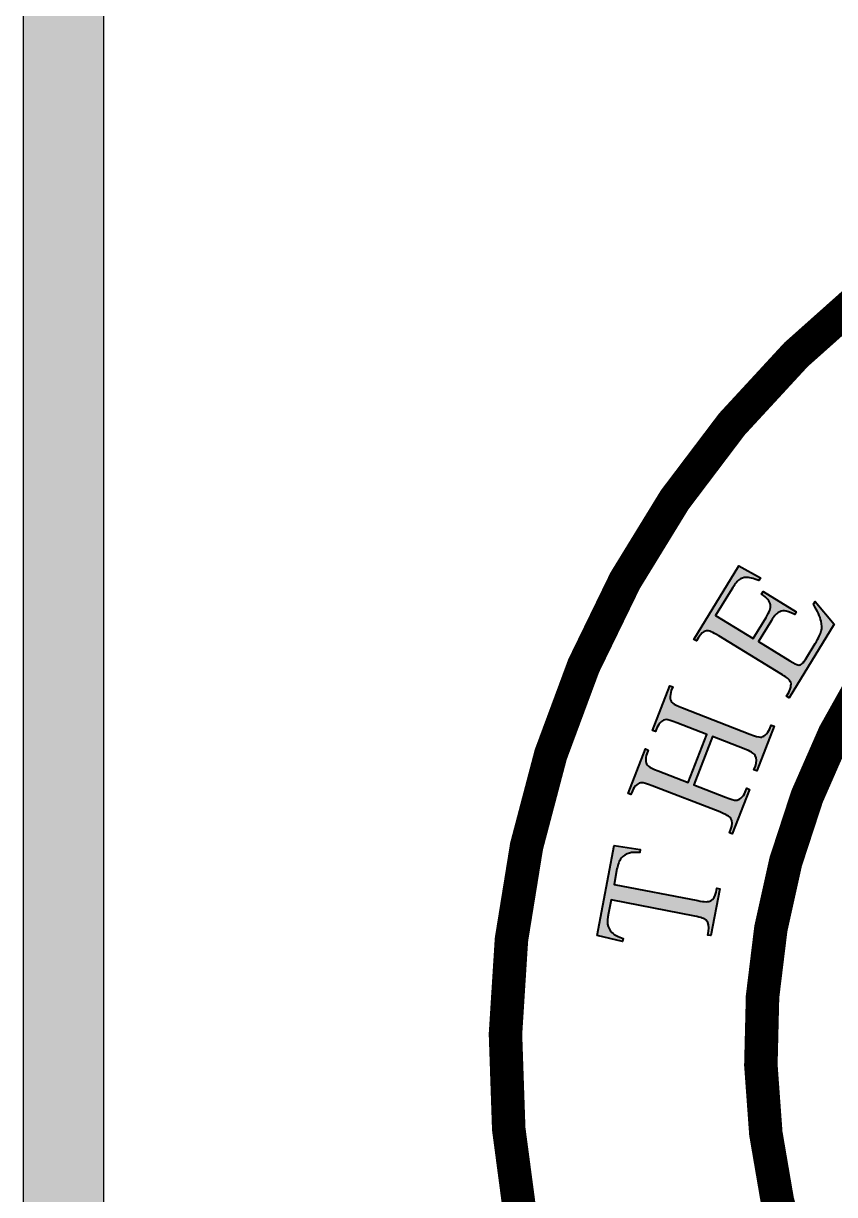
# Model space of a CAD drawing. Extents: x 171 to 1038, y -1303 to 275.
# Drawn here: x 193.08 to 203.18, y 154.64 to 169.21 of the extents above; entities that cross this region are included whole.
import ezdxf

# ---------------------------------------------------------------- set-up
doc = ezdxf.new("R2010")
doc.units = 0
doc.header["$LTSCALE"] = 12
doc.header["$MEASUREMENT"] = 0
for name, color, linetype in [('L18', 4, 'CONTINUOUS'), ('L25', 1, 'CONTINUOUS'), ('L35', 3, 'CONTINUOUS'), ('T35', 3, 'CONTINUOUS')]:
    doc.layers.add(name, color=color, linetype=linetype)

# ---------------------------------------------------------------- blocks, each defined once
blk = doc.blocks.new('Statelogo_bw')
at = {"layer": 'L18'}
h = blk.add_hatch(color=256, dxfattribs=at)
edge = h.paths.add_edge_path()
edge.add_spline(control_points=[(-531.0365975296595, -47.02191857991023), (-531.0365975296595, -47.02191857991023), (-530.8076967921979, -47.07696112901048), (-530.8076967921979, -47.07696112901048), (-530.8076967921979, -47.07696112901048), (-530.8076967921979, -47.07696112901048), (-530.8022778356776, -47.04886283594198), (-530.8022778356776, -47.04886283594198), (-530.8022778356776, -47.04886283594198), (-530.8461312430736, -47.03732246557454), (-530.8796484926625, -47.02006208554676), (-530.9028295844441, -46.99713187138193), (-530.9028295844441, -46.99713187138193), (-530.9246057615719, -46.97450271035715), (-530.9380528018264, -46.94886301793213), (-530.9421170192168, -46.92196893742375), (-530.9421170192168, -46.92196893742375), (-530.9458300079436, -46.90129662180906), (-530.9428194765433, -46.86963586658369), (-530.9339384089126, -46.82377543825402), (-530.9339384089126, -46.82377543825402), (-530.9339384089126, -46.82377543825402), (-530.9111587213179, -46.70531102765631), (-530.9111587213179, -46.70531102765631), (-530.9111587213179, -46.70531102765631), (-530.9111587213179, -46.70531102765631), (-530.1622890355193, -46.85026811457573), (-530.1622890355193, -46.85026811457573), (-530.1622890355193, -46.85026811457573), (-530.1074973640357, -46.86090532552306), (-530.0731271305499, -46.87370008397389), (-530.0588271063993, -46.88719729975143), (-530.0588271063993, -46.88719729975143), (-530.0371011047941, -46.90982646077629), (-530.0309295154238, -46.94173809361838), (-530.038957599158, -46.98318307589435), (-530.038957599158, -46.98318307589435), (-530.038957599158, -46.98318307589435), (-530.0457312948083, -47.01870734641668), (-530.0457312948083, -47.01870734641668), (-530.0457312948083, -47.01870734641668), (-530.0457312948083, -47.01870734641668), (-530.0191382674398, -47.02387542532035), (-530.0191382674398, -47.02387542532035), (-530.0191382674398, -47.02387542532035), (-530.0191382674398, -47.02387542532035), (-529.9387570790545, -46.60641507115987), (-529.9387570790545, -46.60641507115987), (-529.9387570790545, -46.60641507115987), (-529.9387570790545, -46.60641507115987), (-529.9654002819466, -46.6012469922562), (-529.9654002819466, -46.6012469922562), (-529.9654002819466, -46.6012469922562), (-529.9654002819466, -46.6012469922562), (-529.9719732755034, -46.63526599707843), (-529.9719732755034, -46.63526599707843), (-529.9719732755034, -46.63526599707843), (-529.9793992529576, -46.67380079900091), (-529.9951543672851, -46.69989207113594), (-530.0192887940098, -46.71364016453018), (-530.0192887940098, -46.71364016453018), (-530.0366495250842, -46.72412684890751), (-530.0747829228203, -46.72287246082411), (-530.1354953060572, -46.71113138836333), (-530.1354953060572, -46.71113138836333), (-530.1354953060572, -46.71113138836333), (-530.8843649918558, -46.56617430144389), (-530.8843649918558, -46.56617430144389), (-530.8843649918558, -46.56617430144389), (-530.8843649918558, -46.56617430144389), (-530.8579224910577, -46.42849266540831), (-530.8579224910577, -46.42849266540831), (-530.8579224910577, -46.42849266540831), (-530.849894407324, -46.3870476831323), (-530.8377519306764, -46.35558763000027), (-530.8195382157055, -46.33300864449874), (-530.8195382157055, -46.33300864449874), (-530.8017259049207, -46.3119349246974), (-530.776989371916, -46.29522647542635), (-530.7460310740171, -46.28584365256234), (-530.7460310740171, -46.28584365256234), (-530.7265629709627, -46.280424696042), (-530.6969594121942, -46.27841767510854), (-530.6547116215447, -46.28203031278878), (-530.6547116215447, -46.28203031278878), (-530.6547116215447, -46.28203031278878), (-530.6492926650244, -46.253881844197), (-530.6492926650244, -46.253881844197), (-530.6492926650244, -46.253881844197), (-530.6492926650244, -46.253881844197), (-530.8821572688294, -46.2195617862347), (-530.8821572688294, -46.2195617862347), (-530.8821572688294, -46.2195617862347), (-530.8821572688294, -46.2195617862347), (-531.0365975296595, -47.02191857991023), (-531.0365975296595, -47.02191857991023)], knot_values=[0, 0, 0, 0, 0.04166666666666666, 0.04166666666666666, 0.04166666666666666, 0.04166666666666666, 0.08333333333333333, 0.08333333333333333, 0.08333333333333333, 0.08333333333333333, 0.125, 0.125, 0.125, 0.125, 0.1666666666666667, 0.1666666666666667, 0.1666666666666667, 0.1666666666666667, 0.2083333333333333, 0.2083333333333333, 0.2083333333333333, 0.2083333333333333, 0.25, 0.25, 0.25, 0.25, 0.2916666666666666, 0.2916666666666666, 0.2916666666666666, 0.2916666666666666, 0.3333333333333333, 0.3333333333333333, 0.3333333333333333, 0.3333333333333333, 0.375, 0.375, 0.375, 0.375, 0.4166666666666667, 0.4166666666666667, 0.4166666666666667, 0.4166666666666667, 0.4583333333333334, 0.4583333333333334, 0.4583333333333334, 0.4583333333333334, 0.5, 0.5, 0.5, 0.5, 0.5416666666666666, 0.5416666666666666, 0.5416666666666666, 0.5416666666666666, 0.5833333333333333, 0.5833333333333333, 0.5833333333333333, 0.5833333333333333, 0.6249999999999999, 0.6249999999999999, 0.6249999999999999, 0.6249999999999999, 0.6666666666666665, 0.6666666666666665, 0.6666666666666665, 0.6666666666666665, 0.7083333333333331, 0.7083333333333331, 0.7083333333333331, 0.7083333333333331, 0.7499999999999998, 0.7499999999999998, 0.7499999999999998, 0.7499999999999998, 0.7916666666666664, 0.7916666666666664, 0.7916666666666664, 0.7916666666666664, 0.833333333333333, 0.833333333333333, 0.833333333333333, 0.833333333333333, 0.8749999999999997, 0.8749999999999997, 0.8749999999999997, 0.8749999999999997, 0.9166666666666663, 0.9166666666666663, 0.9166666666666663, 0.9166666666666663, 0.9583333333333329, 0.9583333333333329, 0.9583333333333329, 0.9583333333333329, 1, 1, 1, 1], degree=3, periodic=0)
edge = h.paths.add_edge_path()
edge.add_spline(control_points=[(-530.4906878357574, -45.55202662376468), (-530.5356451046669, -45.53461571716685), (-530.5654995410523, -45.51981393778258), (-530.5773409645594, -45.50872514712521), (-530.5773409645594, -45.50872514712521), (-530.5906374782435, -45.49713460123443), (-530.5980634556977, -45.48288475260689), (-530.5996188969211, -45.46612612781241), (-530.5996188969211, -45.46612612781241), (-530.6018266199476, -45.44264398289091), (-530.5992676682577, -45.41936254006277), (-530.5910890579535, -45.39828882026135), (-530.5910890579535, -45.39828882026135), (-530.5910890579535, -45.39828882026135), (-530.5780434218864, -45.36457086857914), (-530.5780434218864, -45.36457086857914), (-530.5780434218864, -45.36457086857914), (-530.5780434218864, -45.36457086857914), (-530.603331885648, -45.35478664152854), (-530.603331885648, -45.35478664152854), (-530.603331885648, -45.35478664152854), (-530.603331885648, -45.35478664152854), (-530.7581735506647, -45.75393292967113), (-530.7581735506647, -45.75393292967113), (-530.7581735506647, -45.75393292967113), (-530.7581735506647, -45.75393292967113), (-530.732885086903, -45.76371715672182), (-530.732885086903, -45.76371715672182), (-530.732885086903, -45.76371715672182), (-530.732885086903, -45.76371715672182), (-530.719789275312, -45.72999920503961), (-530.719789275312, -45.72999920503961), (-530.719789275312, -45.72999920503961), (-530.7116106650083, -45.70887530971491), (-530.6978123960907, -45.69000931294034), (-530.6783944685594, -45.67330086366923), (-530.6783944685594, -45.67330086366923), (-530.6659007632488, -45.66196119539519), (-530.6528049516578, -45.65734504724819), (-530.6380031722733, -45.65664258992147), (-530.6380031722733, -45.65664258992147), (-530.6217463027124, -45.65644188782813), (-530.5897343188235, -45.66562400859872), (-530.5419170450837, -45.68413877670995), (-530.5419170450837, -45.68413877670995), (-530.5419170450837, -45.68413877670995), (-529.938957781148, -45.91805706650516), (-529.938957781148, -45.91805706650516), (-529.938957781148, -45.91805706650516), (-529.882761195011, -45.93983324363325), (-529.8497958761786, -45.95910064459449), (-529.8401120001749, -45.97580909386554), (-529.8401120001749, -45.97580909386554), (-529.824156183754, -46.00139861076725), (-529.8238049550905, -46.033862174366), (-529.8385565589515, -46.07179487000847), (-529.8385565589515, -46.07179487000847), (-529.8385565589515, -46.07179487000847), (-529.851602195019, -46.10551282169065), (-529.851602195019, -46.10551282169065), (-529.851602195019, -46.10551282169065), (-529.851602195019, -46.10551282169065), (-529.8263639067809, -46.11534722426462), (-529.8263639067809, -46.11534722426462), (-529.8263639067809, -46.11534722426462), (-529.8263639067809, -46.11534722426462), (-529.6714720662408, -45.716200936122), (-529.6714720662408, -45.716200936122), (-529.6714720662408, -45.716200936122), (-529.6714720662408, -45.716200936122), (-529.6967605300024, -45.70636653354806), (-529.6967605300024, -45.70636653354806), (-529.6967605300024, -45.70636653354806), (-529.6967605300024, -45.70636653354806), (-529.7098563415934, -45.7401346607536), (-529.7098563415934, -45.7401346607536), (-529.7098563415934, -45.7401346607536), (-529.7180349518972, -45.76120838055497), (-529.7318332208147, -45.78007437732953), (-529.750699217589, -45.79542808747053), (-529.750699217589, -45.79542808747053), (-529.76514976831, -45.80762073964127), (-529.7782455799011, -45.81223688778829), (-529.7916926201551, -45.81349127587169), (-529.7916926201551, -45.81349127587169), (-529.8078993141926, -45.81364180244166), (-529.8413162127349, -45.8039077509144), (-529.8877285718213, -45.78594491355992), (-529.8877285718213, -45.78594491355992), (-529.8877285718213, -45.78594491355992), (-530.17162168286, -45.67580963983608), (-530.17162168286, -45.67580963983608), (-530.17162168286, -45.67580963983608), (-530.17162168286, -45.67580963983608), (-530.0041859614857, -45.24435031466471), (-530.0041859614857, -45.24435031466471), (-530.0041859614857, -45.24435031466471), (-530.0041859614857, -45.24435031466471), (-529.7202928504471, -45.35443541286521), (-529.7202928504471, -45.35443541286521), (-529.7202928504471, -45.35443541286521), (-529.66409626431, -45.37626176551658), (-529.6311309454782, -45.39552916647788), (-529.621447069474, -45.41223761574893), (-529.621447069474, -45.41223761574893), (-529.60604318381, -45.43923204730402), (-529.6051400243896, -45.47024052072604), (-529.6198414527275, -45.50822339189185), (-529.6198414527275, -45.50822339189185), (-529.6198414527275, -45.50822339189185), (-529.6329874398416, -45.54194134357403), (-529.6329874398416, -45.54194134357403), (-529.6329874398416, -45.54194134357403), (-529.6329874398416, -45.54194134357403), (-529.6076488005565, -45.551775746148), (-529.6076488005565, -45.551775746148), (-529.6076488005565, -45.551775746148), (-529.6076488005565, -45.551775746148), (-529.4528071355398, -45.15262945800541), (-529.4528071355398, -45.15262945800541), (-529.4528071355398, -45.15262945800541), (-529.4528071355398, -45.15262945800541), (-529.4780955993015, -45.14279505543144), (-529.4780955993015, -45.14279505543144), (-529.4780955993015, -45.14279505543144), (-529.4780955993015, -45.14279505543144), (-529.4906394801355, -45.1751080924602), (-529.4906394801355, -45.1751080924602), (-529.4906394801355, -45.1751080924602), (-529.4993700211958, -45.19758672691501), (-529.5131682901133, -45.21650289921292), (-529.5325862176446, -45.23321134848394), (-529.5325862176446, -45.23321134848394), (-529.5464848376091, -45.24399908600132), (-529.5595806491997, -45.24861523414834), (-529.5730276894542, -45.24991979775508), (-529.5730276894542, -45.24991979775508), (-529.5892343834921, -45.25007032432504), (-529.622651282034, -45.24033627279781), (-529.6690134655969, -45.22232325991994), (-529.6690134655969, -45.22232325991994), (-529.6690134655969, -45.22232325991994), (-530.2720229050565, -44.98850532117144), (-530.2720229050565, -44.98850532117144), (-530.2720229050565, -44.98850532117144), (-530.3169801739659, -44.97104423905024), (-530.3468346103509, -44.95624245966597), (-530.3586760338585, -44.94515366900863), (-530.3586760338585, -44.94515366900863), (-530.3725244782995, -44.93491786224792), (-530.3799504557533, -44.92071818914363), (-530.3809539662202, -44.90255464969579), (-530.3809539662202, -44.90255464969579), (-530.3831616892471, -44.87902232925095), (-530.3806529130802, -44.85579106194607), (-530.3719223720195, -44.83331242749129), (-530.3719223720195, -44.83331242749129), (-530.3719223720195, -44.83331242749129), (-530.359328315662, -44.80094921493919), (-530.359328315662, -44.80094921493919), (-530.359328315662, -44.80094921493919), (-530.359328315662, -44.80094921493919), (-530.3846669549471, -44.79116498788859), (-530.3846669549471, -44.79116498788859), (-530.3846669549471, -44.79116498788859), (-530.3846669549471, -44.79116498788859), (-530.5395086199637, -45.19031127603117), (-530.5395086199637, -45.19031127603117), (-530.5395086199637, -45.19031127603117), (-530.5395086199637, -45.19031127603117), (-530.5142201562021, -45.20014567860512), (-530.5142201562021, -45.20014567860512), (-530.5142201562021, -45.20014567860512), (-530.5142201562021, -45.20014567860512), (-530.5011243446111, -45.166427726923), (-530.5011243446111, -45.166427726923), (-530.5011243446111, -45.166427726923), (-530.4929457343073, -45.14535400712158), (-530.4791474653898, -45.12643783482373), (-530.460281468615, -45.1110841246827), (-530.460281468615, -45.1110841246827), (-530.4472358325479, -45.09833954175523), (-530.4341400209569, -45.09377356913158), (-530.4192880660494, -45.09302093628151), (-530.4192880660494, -45.09302093628151), (-530.4030813720115, -45.09287040971152), (-530.371069388123, -45.1020525304821), (-530.3233022899062, -45.12056729859334), (-530.3233022899062, -45.12056729859334), (-530.3233022899062, -45.12056729859334), (-530.054813064532, -45.22473168504008), (-530.054813064532, -45.22473168504008), (-530.054813064532, -45.22473168504008), (-530.054813064532, -45.22473168504008), (-530.2221986103832, -45.65619101021145), (-530.2221986103832, -45.65619101021145), (-530.2221986103832, -45.65619101021145), (-530.2221986103832, -45.65619101021145), (-530.4906878357574, -45.55202662376468), (-530.4906878357574, -45.55202662376468)], knot_values=[0, 0, 0, 0, 0.02, 0.02, 0.02, 0.02, 0.04, 0.04, 0.04, 0.04, 0.06, 0.06, 0.06, 0.06, 0.08, 0.08, 0.08, 0.08, 0.1, 0.1, 0.1, 0.1, 0.12, 0.12, 0.12, 0.12, 0.14, 0.14, 0.14, 0.14, 0.16, 0.16, 0.16, 0.16, 0.18, 0.18, 0.18, 0.18, 0.2, 0.2, 0.2, 0.2, 0.22, 0.22, 0.22, 0.22, 0.24, 0.24, 0.24, 0.24, 0.26, 0.26, 0.26, 0.26, 0.28, 0.28, 0.28, 0.28, 0.3, 0.3, 0.3, 0.3, 0.32, 0.32, 0.32, 0.32, 0.34, 0.34, 0.34, 0.34, 0.36, 0.36, 0.36, 0.36, 0.3800000000000001, 0.3800000000000001, 0.3800000000000001, 0.3800000000000001, 0.4000000000000001, 0.4000000000000001, 0.4000000000000001, 0.4000000000000001, 0.4200000000000001, 0.4200000000000001, 0.4200000000000001, 0.4200000000000001, 0.4400000000000001, 0.4400000000000001, 0.4400000000000001, 0.4400000000000001, 0.4600000000000001, 0.4600000000000001, 0.4600000000000001, 0.4600000000000001, 0.4800000000000001, 0.4800000000000001, 0.4800000000000001, 0.4800000000000001, 0.5000000000000001, 0.5000000000000001, 0.5000000000000001, 0.5000000000000001, 0.5200000000000001, 0.5200000000000001, 0.5200000000000001, 0.5200000000000001, 0.5400000000000001, 0.5400000000000001, 0.5400000000000001, 0.5400000000000001, 0.5600000000000002, 0.5600000000000002, 0.5600000000000002, 0.5600000000000002, 0.5800000000000002, 0.5800000000000002, 0.5800000000000002, 0.5800000000000002, 0.6000000000000002, 0.6000000000000002, 0.6000000000000002, 0.6000000000000002, 0.6200000000000002, 0.6200000000000002, 0.6200000000000002, 0.6200000000000002, 0.6400000000000002, 0.6400000000000002, 0.6400000000000002, 0.6400000000000002, 0.6600000000000003, 0.6600000000000003, 0.6600000000000003, 0.6600000000000003, 0.6800000000000003, 0.6800000000000003, 0.6800000000000003, 0.6800000000000003, 0.7000000000000003, 0.7000000000000003, 0.7000000000000003, 0.7000000000000003, 0.7200000000000003, 0.7200000000000003, 0.7200000000000003, 0.7200000000000003, 0.7400000000000003, 0.7400000000000003, 0.7400000000000003, 0.7400000000000003, 0.7600000000000003, 0.7600000000000003, 0.7600000000000003, 0.7600000000000003, 0.7800000000000004, 0.7800000000000004, 0.7800000000000004, 0.7800000000000004, 0.8000000000000004, 0.8000000000000004, 0.8000000000000004, 0.8000000000000004, 0.8200000000000004, 0.8200000000000004, 0.8200000000000004, 0.8200000000000004, 0.8400000000000004, 0.8400000000000004, 0.8400000000000004, 0.8400000000000004, 0.8600000000000004, 0.8600000000000004, 0.8600000000000004, 0.8600000000000004, 0.8800000000000004, 0.8800000000000004, 0.8800000000000004, 0.8800000000000004, 0.9000000000000005, 0.9000000000000005, 0.9000000000000005, 0.9000000000000005, 0.9200000000000005, 0.9200000000000005, 0.9200000000000005, 0.9200000000000005, 0.9400000000000005, 0.9400000000000005, 0.9400000000000005, 0.9400000000000005, 0.9600000000000005, 0.9600000000000005, 0.9600000000000005, 0.9600000000000005, 0.9800000000000005, 0.9800000000000005, 0.9800000000000005, 0.9800000000000005, 1, 1, 1, 1], degree=3, periodic=0)
edge = h.paths.add_edge_path()
edge.add_spline(control_points=[(-529.8318330388242, -43.92674107184573), (-529.8066449261091, -43.88564731823306), (-529.7859726104948, -43.85759920068791), (-529.7693143367469, -43.84485461776044), (-529.7693143367469, -43.84485461776044), (-529.7469360533387, -43.82849739715264), (-529.724607945454, -43.82092089312884), (-529.7015773802423, -43.82087071760549), (-529.7015773802423, -43.82087071760549), (-529.6765397940976, -43.82031878684882), (-529.6401123641554, -43.83015318942277), (-529.5895856121551, -43.84866795753403), (-529.5895856121551, -43.84866795753403), (-529.5895856121551, -43.84866795753403), (-529.5746333062011, -43.82428265319238), (-529.5746333062011, -43.82428265319238), (-529.5746333062011, -43.82428265319238), (-529.5746333062011, -43.82428265319238), (-529.7679094220935, -43.71846247447551), (-529.7679094220935, -43.71846247447551), (-529.7679094220935, -43.71846247447551), (-529.7679094220935, -43.71846247447551), (-530.1702669437295, -44.37541060152157), (-530.1702669437295, -44.37541060152157), (-530.1702669437295, -44.37541060152157), (-530.1702669437295, -44.37541060152157), (-530.1471360274713, -44.38956009910249), (-530.1471360274713, -44.38956009910249), (-530.1471360274713, -44.38956009910249), (-530.1471360274713, -44.38956009910249), (-530.1282198551735, -44.35870215225047), (-530.1282198551735, -44.35870215225047), (-530.1282198551735, -44.35870215225047), (-530.1069956088022, -44.32398069010157), (-530.0835134638805, -44.30300732134683), (-530.0581246490724, -44.29909363052662), (-530.0581246490724, -44.29909363052662), (-530.0382049663076, -44.29538064179969), (-530.0015768342719, -44.31068417641735), (-529.9475377956387, -44.34369967077283), (-529.9475377956387, -44.34369967077283), (-529.9475377956387, -44.34369967077283), (-529.3931986138159, -44.68258515538816), (-529.3931986138159, -44.68258515538816), (-529.3931986138159, -44.68258515538816), (-529.3520045091564, -44.70772309257979), (-529.3253111307413, -44.72764277534447), (-529.3155770792141, -44.74058806036528), (-529.3155770792141, -44.74058806036528), (-529.30378583123, -44.75313194119941), (-529.2990191565132, -44.76843547581709), (-529.3012268795396, -44.78644848869494), (-529.3012268795396, -44.78644848869494), (-529.303284075997, -44.80998080913978), (-529.3099574206008, -44.83240926807122), (-529.3217486685844, -44.85172684455581), (-529.3217486685844, -44.85172684455581), (-529.3217486685844, -44.85172684455581), (-529.3406648408823, -44.88253461588449), (-529.3406648408823, -44.88253461588449), (-529.3406648408823, -44.88253461588449), (-529.3406648408823, -44.88253461588449), (-529.317483749101, -44.8966841134654), (-529.317483749101, -44.8966841134654), (-529.317483749101, -44.8966841134654), (-529.317483749101, -44.8966841134654), (-528.9151262274645, -44.23978616194277), (-528.9151262274645, -44.23978616194277), (-528.9151262274645, -44.23978616194277), (-528.9151262274645, -44.23978616194277), (-529.0837661613991, -44.03597318614951), (-529.0837661613991, -44.03597318614951), (-529.0837661613991, -44.03597318614951), (-529.0837661613991, -44.03597318614951), (-529.0995212757266, -44.06166305409779), (-529.0995212757266, -44.06166305409779), (-529.0995212757266, -44.06166305409779), (-529.0633447234013, -44.12092034715838), (-529.0412674931331, -44.17149727468166), (-529.0313327395124, -44.21294225695767), (-529.0313327395124, -44.21294225695767), (-529.0233046557782, -44.24605810235983), (-529.0230537781617, -44.27450762409166), (-529.0300281759055, -44.30029784308667), (-529.0300281759055, -44.30029784308667), (-529.0369523981262, -44.32608806208166), (-529.0543633047237, -44.36316777382741), (-529.0835152837822, -44.41073416995054), (-529.0835152837822, -44.41073416995054), (-529.0835152837822, -44.41073416995054), (-529.1716736782846, -44.5547379219265), (-529.1716736782846, -44.5547379219265), (-529.1716736782846, -44.5547379219265), (-529.1866259842391, -44.57912322626812), (-529.1986681098397, -44.59297167070901), (-529.2085526879373, -44.59758781885601), (-529.2085526879373, -44.59758781885601), (-529.217885335278, -44.6042109879364), (-529.2282716686082, -44.60671976410325), (-529.2388587040323, -44.60375940822639), (-529.2388587040323, -44.60375940822639), (-529.2489439842229, -44.60290642432967), (-529.2728777088546, -44.59006149035549), (-529.3101581226938, -44.56723162723737), (-529.3101581226938, -44.56723162723737), (-529.3101581226938, -44.56723162723737), (-529.5918435107055, -44.39502923114612), (-529.5918435107055, -44.39502923114612), (-529.5918435107055, -44.39502923114612), (-529.5918435107055, -44.39502923114612), (-529.476891386741, -44.20732259834396), (-529.476891386741, -44.20732259834396), (-529.476891386741, -44.20732259834396), (-529.4548643319963, -44.17134674811161), (-529.435245702372, -44.1480151297601), (-529.4152256685607, -44.13552142444932), (-529.4152256685607, -44.13552142444932), (-529.3972628312058, -44.12347929884849), (-529.3785975365249, -44.11901367727155), (-529.3584269761436, -44.12071964506504), (-529.3584269761436, -44.12071964506504), (-529.3429227394327, -44.1213719268684), (-529.3127672499072, -44.13276177066579), (-529.2676594544278, -44.15152741639364), (-529.2676594544278, -44.15152741639364), (-529.2676594544278, -44.15152741639364), (-529.2535099568468, -44.12834632461219), (-529.2535099568468, -44.12834632461219), (-529.2535099568468, -44.12834632461219), (-529.2535099568468, -44.12834632461219), (-529.550649406046, -43.94671093013367), (-529.550649406046, -43.94671093013367), (-529.550649406046, -43.94671093013367), (-529.550649406046, -43.94671093013367), (-529.564798903627, -43.96989202191521), (-529.564798903627, -43.96989202191521), (-529.564798903627, -43.96989202191521), (-529.5174833851206, -44.00230540999065), (-529.4911412353686, -44.03431739387938), (-529.4852205236152, -44.06798517003822), (-529.4852205236152, -44.06798517003822), (-529.4813068327949, -44.09332380932324), (-529.4932987828724, -44.1302028189756), (-529.5232033947809, -44.17902360318212), (-529.5232033947809, -44.17902360318212), (-529.5232033947809, -44.17902360318212), (-529.638155518745, -44.36673023598429), (-529.638155518745, -44.36673023598429), (-529.638155518745, -44.36673023598429), (-529.638155518745, -44.36673023598429), (-529.9751343334738, -44.16075971268757), (-529.9751343334738, -44.16075971268757), (-529.9751343334738, -44.16075971268757), (-529.9751343334738, -44.16075971268757), (-529.8318330388242, -43.92674107184573), (-529.8318330388242, -43.92674107184573)], knot_values=[0, 0, 0, 0, 0.02564102564102564, 0.02564102564102564, 0.02564102564102564, 0.02564102564102564, 0.05128205128205128, 0.05128205128205128, 0.05128205128205128, 0.05128205128205128, 0.07692307692307693, 0.07692307692307693, 0.07692307692307693, 0.07692307692307693, 0.1025641025641026, 0.1025641025641026, 0.1025641025641026, 0.1025641025641026, 0.1282051282051282, 0.1282051282051282, 0.1282051282051282, 0.1282051282051282, 0.1538461538461538, 0.1538461538461538, 0.1538461538461538, 0.1538461538461538, 0.1794871794871795, 0.1794871794871795, 0.1794871794871795, 0.1794871794871795, 0.2051282051282051, 0.2051282051282051, 0.2051282051282051, 0.2051282051282051, 0.2307692307692307, 0.2307692307692307, 0.2307692307692307, 0.2307692307692307, 0.2564102564102564, 0.2564102564102564, 0.2564102564102564, 0.2564102564102564, 0.282051282051282, 0.282051282051282, 0.282051282051282, 0.282051282051282, 0.3076923076923077, 0.3076923076923077, 0.3076923076923077, 0.3076923076923077, 0.3333333333333334, 0.3333333333333334, 0.3333333333333334, 0.3333333333333334, 0.358974358974359, 0.358974358974359, 0.358974358974359, 0.358974358974359, 0.3846153846153847, 0.3846153846153847, 0.3846153846153847, 0.3846153846153847, 0.4102564102564104, 0.4102564102564104, 0.4102564102564104, 0.4102564102564104, 0.435897435897436, 0.435897435897436, 0.435897435897436, 0.435897435897436, 0.4615384615384617, 0.4615384615384617, 0.4615384615384617, 0.4615384615384617, 0.4871794871794873, 0.4871794871794873, 0.4871794871794873, 0.4871794871794873, 0.512820512820513, 0.512820512820513, 0.512820512820513, 0.512820512820513, 0.5384615384615387, 0.5384615384615387, 0.5384615384615387, 0.5384615384615387, 0.5641025641025643, 0.5641025641025643, 0.5641025641025643, 0.5641025641025643, 0.58974358974359, 0.58974358974359, 0.58974358974359, 0.58974358974359, 0.6153846153846156, 0.6153846153846156, 0.6153846153846156, 0.6153846153846156, 0.6410256410256413, 0.6410256410256413, 0.6410256410256413, 0.6410256410256413, 0.666666666666667, 0.666666666666667, 0.666666666666667, 0.666666666666667, 0.6923076923076926, 0.6923076923076926, 0.6923076923076926, 0.6923076923076926, 0.7179487179487183, 0.7179487179487183, 0.7179487179487183, 0.7179487179487183, 0.743589743589744, 0.743589743589744, 0.743589743589744, 0.743589743589744, 0.7692307692307696, 0.7692307692307696, 0.7692307692307696, 0.7692307692307696, 0.7948717948717953, 0.7948717948717953, 0.7948717948717953, 0.7948717948717953, 0.8205128205128209, 0.8205128205128209, 0.8205128205128209, 0.8205128205128209, 0.8461538461538466, 0.8461538461538466, 0.8461538461538466, 0.8461538461538466, 0.8717948717948723, 0.8717948717948723, 0.8717948717948723, 0.8717948717948723, 0.8974358974358979, 0.8974358974358979, 0.8974358974358979, 0.8974358974358979, 0.9230769230769236, 0.9230769230769236, 0.9230769230769236, 0.9230769230769236, 0.9487179487179492, 0.9487179487179492, 0.9487179487179492, 0.9487179487179492, 0.9743589743589749, 0.9743589743589749, 0.9743589743589749, 0.9743589743589749, 1, 1, 1, 1], degree=3, periodic=0)
at = {"layer": 'L18', "const_width": 0.3}
for points in [[(-531.1029478515078, -51.57109593568671, 91.28028202080932), (-531.2504234203427, -51.21989555329925, 0.01095526851869304)], [(-529.1227384665165, -50.36928519761655, 62.12031942235024), (-529.2610843494967, -49.98757693277157, 0.01609779230530175)]]:
    blk.add_lwpolyline(points, format="xyb", close=True, dxfattribs=at)
at = {"layer": 'L18', "lineweight": 40}
for points, knots in [([(-529.8318330388242, -43.92674107184573), (-529.8066449261091, -43.88564731823306), (-529.7859726104948, -43.85759920068791), (-529.7693143367469, -43.84485461776044), (-529.7693143367469, -43.84485461776044), (-529.7469360533387, -43.82849739715264), (-529.724607945454, -43.82092089312884), (-529.7015773802423, -43.82087071760549), (-529.7015773802423, -43.82087071760549), (-529.6765397940976, -43.82031878684882), (-529.6401123641554, -43.83015318942277), (-529.5895856121551, -43.84866795753403), (-529.5895856121551, -43.84866795753403), (-529.5895856121551, -43.84866795753403), (-529.5746333062011, -43.82428265319238), (-529.5746333062011, -43.82428265319238), (-529.5746333062011, -43.82428265319238), (-529.5746333062011, -43.82428265319238), (-529.7679094220935, -43.71846247447551), (-529.7679094220935, -43.71846247447551), (-529.7679094220935, -43.71846247447551), (-529.7679094220935, -43.71846247447551), (-530.1702669437295, -44.37541060152157), (-530.1702669437295, -44.37541060152157), (-530.1702669437295, -44.37541060152157), (-530.1702669437295, -44.37541060152157), (-530.1471360274713, -44.38956009910249), (-530.1471360274713, -44.38956009910249), (-530.1471360274713, -44.38956009910249), (-530.1471360274713, -44.38956009910249), (-530.1282198551735, -44.35870215225047), (-530.1282198551735, -44.35870215225047), (-530.1282198551735, -44.35870215225047), (-530.1069956088022, -44.32398069010157), (-530.0835134638805, -44.30300732134683), (-530.0581246490724, -44.29909363052662), (-530.0581246490724, -44.29909363052662), (-530.0382049663076, -44.29538064179969), (-530.0015768342719, -44.31068417641735), (-529.9475377956387, -44.34369967077283), (-529.9475377956387, -44.34369967077283), (-529.9475377956387, -44.34369967077283), (-529.3931986138159, -44.68258515538816), (-529.3931986138159, -44.68258515538816), (-529.3931986138159, -44.68258515538816), (-529.3520045091564, -44.70772309257979), (-529.3253111307413, -44.72764277534447), (-529.3155770792141, -44.74058806036528), (-529.3155770792141, -44.74058806036528), (-529.30378583123, -44.75313194119941), (-529.2990191565132, -44.76843547581709), (-529.3012268795396, -44.78644848869494), (-529.3012268795396, -44.78644848869494), (-529.303284075997, -44.80998080913978), (-529.3099574206008, -44.83240926807122), (-529.3217486685844, -44.85172684455581), (-529.3217486685844, -44.85172684455581), (-529.3217486685844, -44.85172684455581), (-529.3406648408823, -44.88253461588449), (-529.3406648408823, -44.88253461588449), (-529.3406648408823, -44.88253461588449), (-529.3406648408823, -44.88253461588449), (-529.317483749101, -44.8966841134654), (-529.317483749101, -44.8966841134654), (-529.317483749101, -44.8966841134654), (-529.317483749101, -44.8966841134654), (-528.9151262274645, -44.23978616194277), (-528.9151262274645, -44.23978616194277), (-528.9151262274645, -44.23978616194277), (-528.9151262274645, -44.23978616194277), (-529.0837661613991, -44.03597318614951), (-529.0837661613991, -44.03597318614951), (-529.0837661613991, -44.03597318614951), (-529.0837661613991, -44.03597318614951), (-529.0995212757266, -44.06166305409779), (-529.0995212757266, -44.06166305409779), (-529.0995212757266, -44.06166305409779), (-529.0633447234013, -44.12092034715838), (-529.0412674931331, -44.17149727468166), (-529.0313327395124, -44.21294225695767), (-529.0313327395124, -44.21294225695767), (-529.0233046557782, -44.24605810235983), (-529.0230537781617, -44.27450762409166), (-529.0300281759055, -44.30029784308667), (-529.0300281759055, -44.30029784308667), (-529.0369523981262, -44.32608806208166), (-529.0543633047237, -44.36316777382741), (-529.0835152837822, -44.41073416995054), (-529.0835152837822, -44.41073416995054), (-529.0835152837822, -44.41073416995054), (-529.1716736782846, -44.5547379219265), (-529.1716736782846, -44.5547379219265), (-529.1716736782846, -44.5547379219265), (-529.1866259842391, -44.57912322626812), (-529.1986681098397, -44.59297167070901), (-529.2085526879373, -44.59758781885601), (-529.2085526879373, -44.59758781885601), (-529.217885335278, -44.6042109879364), (-529.2282716686082, -44.60671976410325), (-529.2388587040323, -44.60375940822639), (-529.2388587040323, -44.60375940822639), (-529.2489439842229, -44.60290642432967), (-529.2728777088546, -44.59006149035549), (-529.3101581226938, -44.56723162723737), (-529.3101581226938, -44.56723162723737), (-529.3101581226938, -44.56723162723737), (-529.5918435107055, -44.39502923114612), (-529.5918435107055, -44.39502923114612), (-529.5918435107055, -44.39502923114612), (-529.5918435107055, -44.39502923114612), (-529.476891386741, -44.20732259834396), (-529.476891386741, -44.20732259834396), (-529.476891386741, -44.20732259834396), (-529.4548643319963, -44.17134674811161), (-529.435245702372, -44.1480151297601), (-529.4152256685607, -44.13552142444932), (-529.4152256685607, -44.13552142444932), (-529.3972628312058, -44.12347929884849), (-529.3785975365249, -44.11901367727155), (-529.3584269761436, -44.12071964506504), (-529.3584269761436, -44.12071964506504), (-529.3429227394327, -44.1213719268684), (-529.3127672499072, -44.13276177066579), (-529.2676594544278, -44.15152741639364), (-529.2676594544278, -44.15152741639364), (-529.2676594544278, -44.15152741639364), (-529.2535099568468, -44.12834632461219), (-529.2535099568468, -44.12834632461219), (-529.2535099568468, -44.12834632461219), (-529.2535099568468, -44.12834632461219), (-529.550649406046, -43.94671093013367), (-529.550649406046, -43.94671093013367), (-529.550649406046, -43.94671093013367), (-529.550649406046, -43.94671093013367), (-529.564798903627, -43.96989202191521), (-529.564798903627, -43.96989202191521), (-529.564798903627, -43.96989202191521), (-529.5174833851206, -44.00230540999065), (-529.4911412353686, -44.03431739387938), (-529.4852205236152, -44.06798517003822), (-529.4852205236152, -44.06798517003822), (-529.4813068327949, -44.09332380932324), (-529.4932987828724, -44.1302028189756), (-529.5232033947809, -44.17902360318212), (-529.5232033947809, -44.17902360318212), (-529.5232033947809, -44.17902360318212), (-529.638155518745, -44.36673023598429), (-529.638155518745, -44.36673023598429), (-529.638155518745, -44.36673023598429), (-529.638155518745, -44.36673023598429), (-529.9751343334738, -44.16075971268757), (-529.9751343334738, -44.16075971268757), (-529.9751343334738, -44.16075971268757), (-529.9751343334738, -44.16075971268757), (-529.8318330388242, -43.92674107184573), (-529.8318330388242, -43.92674107184573)], [0, 0, 0, 0, 0.02564102564102564, 0.02564102564102564, 0.02564102564102564, 0.02564102564102564, 0.05128205128205128, 0.05128205128205128, 0.05128205128205128, 0.05128205128205128, 0.07692307692307693, 0.07692307692307693, 0.07692307692307693, 0.07692307692307693, 0.1025641025641026, 0.1025641025641026, 0.1025641025641026, 0.1025641025641026, 0.1282051282051282, 0.1282051282051282, 0.1282051282051282, 0.1282051282051282, 0.1538461538461538, 0.1538461538461538, 0.1538461538461538, 0.1538461538461538, 0.1794871794871795, 0.1794871794871795, 0.1794871794871795, 0.1794871794871795, 0.2051282051282051, 0.2051282051282051, 0.2051282051282051, 0.2051282051282051, 0.2307692307692307, 0.2307692307692307, 0.2307692307692307, 0.2307692307692307, 0.2564102564102564, 0.2564102564102564, 0.2564102564102564, 0.2564102564102564, 0.282051282051282, 0.282051282051282, 0.282051282051282, 0.282051282051282, 0.3076923076923077, 0.3076923076923077, 0.3076923076923077, 0.3076923076923077, 0.3333333333333334, 0.3333333333333334, 0.3333333333333334, 0.3333333333333334, 0.358974358974359, 0.358974358974359, 0.358974358974359, 0.358974358974359, 0.3846153846153847, 0.3846153846153847, 0.3846153846153847, 0.3846153846153847, 0.4102564102564104, 0.4102564102564104, 0.4102564102564104, 0.4102564102564104, 0.435897435897436, 0.435897435897436, 0.435897435897436, 0.435897435897436, 0.4615384615384617, 0.4615384615384617, 0.4615384615384617, 0.4615384615384617, 0.4871794871794873, 0.4871794871794873, 0.4871794871794873, 0.4871794871794873, 0.512820512820513, 0.512820512820513, 0.512820512820513, 0.512820512820513, 0.5384615384615387, 0.5384615384615387, 0.5384615384615387, 0.5384615384615387, 0.5641025641025643, 0.5641025641025643, 0.5641025641025643, 0.5641025641025643, 0.58974358974359, 0.58974358974359, 0.58974358974359, 0.58974358974359, 0.6153846153846156, 0.6153846153846156, 0.6153846153846156, 0.6153846153846156, 0.6410256410256413, 0.6410256410256413, 0.6410256410256413, 0.6410256410256413, 0.666666666666667, 0.666666666666667, 0.666666666666667, 0.666666666666667, 0.6923076923076926, 0.6923076923076926, 0.6923076923076926, 0.6923076923076926, 0.7179487179487183, 0.7179487179487183, 0.7179487179487183, 0.7179487179487183, 0.743589743589744, 0.743589743589744, 0.743589743589744, 0.743589743589744, 0.7692307692307696, 0.7692307692307696, 0.7692307692307696, 0.7692307692307696, 0.7948717948717953, 0.7948717948717953, 0.7948717948717953, 0.7948717948717953, 0.8205128205128209, 0.8205128205128209, 0.8205128205128209, 0.8205128205128209, 0.8461538461538466, 0.8461538461538466, 0.8461538461538466, 0.8461538461538466, 0.8717948717948723, 0.8717948717948723, 0.8717948717948723, 0.8717948717948723, 0.8974358974358979, 0.8974358974358979, 0.8974358974358979, 0.8974358974358979, 0.9230769230769236, 0.9230769230769236, 0.9230769230769236, 0.9230769230769236, 0.9487179487179492, 0.9487179487179492, 0.9487179487179492, 0.9487179487179492, 0.9743589743589749, 0.9743589743589749, 0.9743589743589749, 0.9743589743589749, 1, 1, 1, 1]), ([(-530.4906878357574, -45.55202662376468), (-530.5356451046669, -45.53461571716685), (-530.5654995410523, -45.51981393778258), (-530.5773409645594, -45.50872514712521), (-530.5773409645594, -45.50872514712521), (-530.5906374782435, -45.49713460123443), (-530.5980634556977, -45.48288475260689), (-530.5996188969211, -45.46612612781241), (-530.5996188969211, -45.46612612781241), (-530.6018266199476, -45.44264398289091), (-530.5992676682577, -45.41936254006277), (-530.5910890579535, -45.39828882026135), (-530.5910890579535, -45.39828882026135), (-530.5910890579535, -45.39828882026135), (-530.5780434218864, -45.36457086857914), (-530.5780434218864, -45.36457086857914), (-530.5780434218864, -45.36457086857914), (-530.5780434218864, -45.36457086857914), (-530.603331885648, -45.35478664152854), (-530.603331885648, -45.35478664152854), (-530.603331885648, -45.35478664152854), (-530.603331885648, -45.35478664152854), (-530.7581735506647, -45.75393292967113), (-530.7581735506647, -45.75393292967113), (-530.7581735506647, -45.75393292967113), (-530.7581735506647, -45.75393292967113), (-530.732885086903, -45.76371715672182), (-530.732885086903, -45.76371715672182), (-530.732885086903, -45.76371715672182), (-530.732885086903, -45.76371715672182), (-530.719789275312, -45.72999920503961), (-530.719789275312, -45.72999920503961), (-530.719789275312, -45.72999920503961), (-530.7116106650083, -45.70887530971491), (-530.6978123960907, -45.69000931294034), (-530.6783944685594, -45.67330086366923), (-530.6783944685594, -45.67330086366923), (-530.6659007632488, -45.66196119539519), (-530.6528049516578, -45.65734504724819), (-530.6380031722733, -45.65664258992147), (-530.6380031722733, -45.65664258992147), (-530.6217463027124, -45.65644188782813), (-530.5897343188235, -45.66562400859872), (-530.5419170450837, -45.68413877670995), (-530.5419170450837, -45.68413877670995), (-530.5419170450837, -45.68413877670995), (-529.938957781148, -45.91805706650516), (-529.938957781148, -45.91805706650516), (-529.938957781148, -45.91805706650516), (-529.882761195011, -45.93983324363325), (-529.8497958761786, -45.95910064459449), (-529.8401120001749, -45.97580909386554), (-529.8401120001749, -45.97580909386554), (-529.824156183754, -46.00139861076725), (-529.8238049550905, -46.033862174366), (-529.8385565589515, -46.07179487000847), (-529.8385565589515, -46.07179487000847), (-529.8385565589515, -46.07179487000847), (-529.851602195019, -46.10551282169065), (-529.851602195019, -46.10551282169065), (-529.851602195019, -46.10551282169065), (-529.851602195019, -46.10551282169065), (-529.8263639067809, -46.11534722426462), (-529.8263639067809, -46.11534722426462), (-529.8263639067809, -46.11534722426462), (-529.8263639067809, -46.11534722426462), (-529.6714720662408, -45.716200936122), (-529.6714720662408, -45.716200936122), (-529.6714720662408, -45.716200936122), (-529.6714720662408, -45.716200936122), (-529.6967605300024, -45.70636653354806), (-529.6967605300024, -45.70636653354806), (-529.6967605300024, -45.70636653354806), (-529.6967605300024, -45.70636653354806), (-529.7098563415934, -45.7401346607536), (-529.7098563415934, -45.7401346607536), (-529.7098563415934, -45.7401346607536), (-529.7180349518972, -45.76120838055497), (-529.7318332208147, -45.78007437732953), (-529.750699217589, -45.79542808747053), (-529.750699217589, -45.79542808747053), (-529.76514976831, -45.80762073964127), (-529.7782455799011, -45.81223688778829), (-529.7916926201551, -45.81349127587169), (-529.7916926201551, -45.81349127587169), (-529.8078993141926, -45.81364180244166), (-529.8413162127349, -45.8039077509144), (-529.8877285718213, -45.78594491355992), (-529.8877285718213, -45.78594491355992), (-529.8877285718213, -45.78594491355992), (-530.17162168286, -45.67580963983608), (-530.17162168286, -45.67580963983608), (-530.17162168286, -45.67580963983608), (-530.17162168286, -45.67580963983608), (-530.0041859614857, -45.24435031466471), (-530.0041859614857, -45.24435031466471), (-530.0041859614857, -45.24435031466471), (-530.0041859614857, -45.24435031466471), (-529.7202928504471, -45.35443541286521), (-529.7202928504471, -45.35443541286521), (-529.7202928504471, -45.35443541286521), (-529.66409626431, -45.37626176551658), (-529.6311309454782, -45.39552916647788), (-529.621447069474, -45.41223761574893), (-529.621447069474, -45.41223761574893), (-529.60604318381, -45.43923204730402), (-529.6051400243896, -45.47024052072604), (-529.6198414527275, -45.50822339189185), (-529.6198414527275, -45.50822339189185), (-529.6198414527275, -45.50822339189185), (-529.6329874398416, -45.54194134357403), (-529.6329874398416, -45.54194134357403), (-529.6329874398416, -45.54194134357403), (-529.6329874398416, -45.54194134357403), (-529.6076488005565, -45.551775746148), (-529.6076488005565, -45.551775746148), (-529.6076488005565, -45.551775746148), (-529.6076488005565, -45.551775746148), (-529.4528071355398, -45.15262945800541), (-529.4528071355398, -45.15262945800541), (-529.4528071355398, -45.15262945800541), (-529.4528071355398, -45.15262945800541), (-529.4780955993015, -45.14279505543144), (-529.4780955993015, -45.14279505543144), (-529.4780955993015, -45.14279505543144), (-529.4780955993015, -45.14279505543144), (-529.4906394801355, -45.1751080924602), (-529.4906394801355, -45.1751080924602), (-529.4906394801355, -45.1751080924602), (-529.4993700211958, -45.19758672691501), (-529.5131682901133, -45.21650289921292), (-529.5325862176446, -45.23321134848394), (-529.5325862176446, -45.23321134848394), (-529.5464848376091, -45.24399908600132), (-529.5595806491997, -45.24861523414834), (-529.5730276894542, -45.24991979775508), (-529.5730276894542, -45.24991979775508), (-529.5892343834921, -45.25007032432504), (-529.622651282034, -45.24033627279781), (-529.6690134655969, -45.22232325991994), (-529.6690134655969, -45.22232325991994), (-529.6690134655969, -45.22232325991994), (-530.2720229050565, -44.98850532117144), (-530.2720229050565, -44.98850532117144), (-530.2720229050565, -44.98850532117144), (-530.3169801739659, -44.97104423905024), (-530.3468346103509, -44.95624245966597), (-530.3586760338585, -44.94515366900863), (-530.3586760338585, -44.94515366900863), (-530.3725244782995, -44.93491786224792), (-530.3799504557533, -44.92071818914363), (-530.3809539662202, -44.90255464969579), (-530.3809539662202, -44.90255464969579), (-530.3831616892471, -44.87902232925095), (-530.3806529130802, -44.85579106194607), (-530.3719223720195, -44.83331242749129), (-530.3719223720195, -44.83331242749129), (-530.3719223720195, -44.83331242749129), (-530.359328315662, -44.80094921493919), (-530.359328315662, -44.80094921493919), (-530.359328315662, -44.80094921493919), (-530.359328315662, -44.80094921493919), (-530.3846669549471, -44.79116498788859), (-530.3846669549471, -44.79116498788859), (-530.3846669549471, -44.79116498788859), (-530.3846669549471, -44.79116498788859), (-530.5395086199637, -45.19031127603117), (-530.5395086199637, -45.19031127603117), (-530.5395086199637, -45.19031127603117), (-530.5395086199637, -45.19031127603117), (-530.5142201562021, -45.20014567860512), (-530.5142201562021, -45.20014567860512), (-530.5142201562021, -45.20014567860512), (-530.5142201562021, -45.20014567860512), (-530.5011243446111, -45.166427726923), (-530.5011243446111, -45.166427726923), (-530.5011243446111, -45.166427726923), (-530.4929457343073, -45.14535400712158), (-530.4791474653898, -45.12643783482373), (-530.460281468615, -45.1110841246827), (-530.460281468615, -45.1110841246827), (-530.4472358325479, -45.09833954175523), (-530.4341400209569, -45.09377356913158), (-530.4192880660494, -45.09302093628151), (-530.4192880660494, -45.09302093628151), (-530.4030813720115, -45.09287040971152), (-530.371069388123, -45.1020525304821), (-530.3233022899062, -45.12056729859334), (-530.3233022899062, -45.12056729859334), (-530.3233022899062, -45.12056729859334), (-530.054813064532, -45.22473168504008), (-530.054813064532, -45.22473168504008), (-530.054813064532, -45.22473168504008), (-530.054813064532, -45.22473168504008), (-530.2221986103832, -45.65619101021145), (-530.2221986103832, -45.65619101021145), (-530.2221986103832, -45.65619101021145), (-530.2221986103832, -45.65619101021145), (-530.4906878357574, -45.55202662376468), (-530.4906878357574, -45.55202662376468)], [0, 0, 0, 0, 0.02, 0.02, 0.02, 0.02, 0.04, 0.04, 0.04, 0.04, 0.06, 0.06, 0.06, 0.06, 0.08, 0.08, 0.08, 0.08, 0.1, 0.1, 0.1, 0.1, 0.12, 0.12, 0.12, 0.12, 0.14, 0.14, 0.14, 0.14, 0.16, 0.16, 0.16, 0.16, 0.18, 0.18, 0.18, 0.18, 0.2, 0.2, 0.2, 0.2, 0.22, 0.22, 0.22, 0.22, 0.24, 0.24, 0.24, 0.24, 0.26, 0.26, 0.26, 0.26, 0.28, 0.28, 0.28, 0.28, 0.3, 0.3, 0.3, 0.3, 0.32, 0.32, 0.32, 0.32, 0.34, 0.34, 0.34, 0.34, 0.36, 0.36, 0.36, 0.36, 0.3800000000000001, 0.3800000000000001, 0.3800000000000001, 0.3800000000000001, 0.4000000000000001, 0.4000000000000001, 0.4000000000000001, 0.4000000000000001, 0.4200000000000001, 0.4200000000000001, 0.4200000000000001, 0.4200000000000001, 0.4400000000000001, 0.4400000000000001, 0.4400000000000001, 0.4400000000000001, 0.4600000000000001, 0.4600000000000001, 0.4600000000000001, 0.4600000000000001, 0.4800000000000001, 0.4800000000000001, 0.4800000000000001, 0.4800000000000001, 0.5000000000000001, 0.5000000000000001, 0.5000000000000001, 0.5000000000000001, 0.5200000000000001, 0.5200000000000001, 0.5200000000000001, 0.5200000000000001, 0.5400000000000001, 0.5400000000000001, 0.5400000000000001, 0.5400000000000001, 0.5600000000000002, 0.5600000000000002, 0.5600000000000002, 0.5600000000000002, 0.5800000000000002, 0.5800000000000002, 0.5800000000000002, 0.5800000000000002, 0.6000000000000002, 0.6000000000000002, 0.6000000000000002, 0.6000000000000002, 0.6200000000000002, 0.6200000000000002, 0.6200000000000002, 0.6200000000000002, 0.6400000000000002, 0.6400000000000002, 0.6400000000000002, 0.6400000000000002, 0.6600000000000003, 0.6600000000000003, 0.6600000000000003, 0.6600000000000003, 0.6800000000000003, 0.6800000000000003, 0.6800000000000003, 0.6800000000000003, 0.7000000000000003, 0.7000000000000003, 0.7000000000000003, 0.7000000000000003, 0.7200000000000003, 0.7200000000000003, 0.7200000000000003, 0.7200000000000003, 0.7400000000000003, 0.7400000000000003, 0.7400000000000003, 0.7400000000000003, 0.7600000000000003, 0.7600000000000003, 0.7600000000000003, 0.7600000000000003, 0.7800000000000004, 0.7800000000000004, 0.7800000000000004, 0.7800000000000004, 0.8000000000000004, 0.8000000000000004, 0.8000000000000004, 0.8000000000000004, 0.8200000000000004, 0.8200000000000004, 0.8200000000000004, 0.8200000000000004, 0.8400000000000004, 0.8400000000000004, 0.8400000000000004, 0.8400000000000004, 0.8600000000000004, 0.8600000000000004, 0.8600000000000004, 0.8600000000000004, 0.8800000000000004, 0.8800000000000004, 0.8800000000000004, 0.8800000000000004, 0.9000000000000005, 0.9000000000000005, 0.9000000000000005, 0.9000000000000005, 0.9200000000000005, 0.9200000000000005, 0.9200000000000005, 0.9200000000000005, 0.9400000000000005, 0.9400000000000005, 0.9400000000000005, 0.9400000000000005, 0.9600000000000005, 0.9600000000000005, 0.9600000000000005, 0.9600000000000005, 0.9800000000000005, 0.9800000000000005, 0.9800000000000005, 0.9800000000000005, 1, 1, 1, 1]), ([(-531.0365975296595, -47.02191857991023), (-531.0365975296595, -47.02191857991023), (-530.8076967921979, -47.07696112901048), (-530.8076967921979, -47.07696112901048), (-530.8076967921979, -47.07696112901048), (-530.8076967921979, -47.07696112901048), (-530.8022778356776, -47.04886283594198), (-530.8022778356776, -47.04886283594198), (-530.8022778356776, -47.04886283594198), (-530.8461312430736, -47.03732246557454), (-530.8796484926625, -47.02006208554676), (-530.9028295844441, -46.99713187138193), (-530.9028295844441, -46.99713187138193), (-530.9246057615719, -46.97450271035715), (-530.9380528018264, -46.94886301793213), (-530.9421170192168, -46.92196893742375), (-530.9421170192168, -46.92196893742375), (-530.9458300079436, -46.90129662180906), (-530.9428194765433, -46.86963586658369), (-530.9339384089126, -46.82377543825402), (-530.9339384089126, -46.82377543825402), (-530.9339384089126, -46.82377543825402), (-530.9111587213179, -46.70531102765631), (-530.9111587213179, -46.70531102765631), (-530.9111587213179, -46.70531102765631), (-530.9111587213179, -46.70531102765631), (-530.1622890355193, -46.85026811457573), (-530.1622890355193, -46.85026811457573), (-530.1622890355193, -46.85026811457573), (-530.1074973640357, -46.86090532552306), (-530.0731271305499, -46.87370008397389), (-530.0588271063993, -46.88719729975143), (-530.0588271063993, -46.88719729975143), (-530.0371011047941, -46.90982646077629), (-530.0309295154238, -46.94173809361838), (-530.038957599158, -46.98318307589435), (-530.038957599158, -46.98318307589435), (-530.038957599158, -46.98318307589435), (-530.0457312948083, -47.01870734641668), (-530.0457312948083, -47.01870734641668), (-530.0457312948083, -47.01870734641668), (-530.0457312948083, -47.01870734641668), (-530.0191382674398, -47.02387542532035), (-530.0191382674398, -47.02387542532035), (-530.0191382674398, -47.02387542532035), (-530.0191382674398, -47.02387542532035), (-529.9387570790545, -46.60641507115987), (-529.9387570790545, -46.60641507115987), (-529.9387570790545, -46.60641507115987), (-529.9387570790545, -46.60641507115987), (-529.9654002819466, -46.6012469922562), (-529.9654002819466, -46.6012469922562), (-529.9654002819466, -46.6012469922562), (-529.9654002819466, -46.6012469922562), (-529.9719732755034, -46.63526599707843), (-529.9719732755034, -46.63526599707843), (-529.9719732755034, -46.63526599707843), (-529.9793992529576, -46.67380079900091), (-529.9951543672851, -46.69989207113594), (-530.0192887940098, -46.71364016453018), (-530.0192887940098, -46.71364016453018), (-530.0366495250842, -46.72412684890751), (-530.0747829228203, -46.72287246082411), (-530.1354953060572, -46.71113138836333), (-530.1354953060572, -46.71113138836333), (-530.1354953060572, -46.71113138836333), (-530.8843649918558, -46.56617430144389), (-530.8843649918558, -46.56617430144389), (-530.8843649918558, -46.56617430144389), (-530.8843649918558, -46.56617430144389), (-530.8579224910577, -46.42849266540831), (-530.8579224910577, -46.42849266540831), (-530.8579224910577, -46.42849266540831), (-530.849894407324, -46.3870476831323), (-530.8377519306764, -46.35558763000027), (-530.8195382157055, -46.33300864449874), (-530.8195382157055, -46.33300864449874), (-530.8017259049207, -46.3119349246974), (-530.776989371916, -46.29522647542635), (-530.7460310740171, -46.28584365256234), (-530.7460310740171, -46.28584365256234), (-530.7265629709627, -46.280424696042), (-530.6969594121942, -46.27841767510854), (-530.6547116215447, -46.28203031278878), (-530.6547116215447, -46.28203031278878), (-530.6547116215447, -46.28203031278878), (-530.6492926650244, -46.253881844197), (-530.6492926650244, -46.253881844197), (-530.6492926650244, -46.253881844197), (-530.6492926650244, -46.253881844197), (-530.8821572688294, -46.2195617862347), (-530.8821572688294, -46.2195617862347), (-530.8821572688294, -46.2195617862347), (-530.8821572688294, -46.2195617862347), (-531.0365975296595, -47.02191857991023), (-531.0365975296595, -47.02191857991023)], [0, 0, 0, 0, 0.04166666666666666, 0.04166666666666666, 0.04166666666666666, 0.04166666666666666, 0.08333333333333333, 0.08333333333333333, 0.08333333333333333, 0.08333333333333333, 0.125, 0.125, 0.125, 0.125, 0.1666666666666667, 0.1666666666666667, 0.1666666666666667, 0.1666666666666667, 0.2083333333333333, 0.2083333333333333, 0.2083333333333333, 0.2083333333333333, 0.25, 0.25, 0.25, 0.25, 0.2916666666666666, 0.2916666666666666, 0.2916666666666666, 0.2916666666666666, 0.3333333333333333, 0.3333333333333333, 0.3333333333333333, 0.3333333333333333, 0.375, 0.375, 0.375, 0.375, 0.4166666666666667, 0.4166666666666667, 0.4166666666666667, 0.4166666666666667, 0.4583333333333334, 0.4583333333333334, 0.4583333333333334, 0.4583333333333334, 0.5, 0.5, 0.5, 0.5, 0.5416666666666666, 0.5416666666666666, 0.5416666666666666, 0.5416666666666666, 0.5833333333333333, 0.5833333333333333, 0.5833333333333333, 0.5833333333333333, 0.6249999999999999, 0.6249999999999999, 0.6249999999999999, 0.6249999999999999, 0.6666666666666665, 0.6666666666666665, 0.6666666666666665, 0.6666666666666665, 0.7083333333333331, 0.7083333333333331, 0.7083333333333331, 0.7083333333333331, 0.7499999999999998, 0.7499999999999998, 0.7499999999999998, 0.7499999999999998, 0.7916666666666664, 0.7916666666666664, 0.7916666666666664, 0.7916666666666664, 0.833333333333333, 0.833333333333333, 0.833333333333333, 0.833333333333333, 0.8749999999999997, 0.8749999999999997, 0.8749999999999997, 0.8749999999999997, 0.9166666666666663, 0.9166666666666663, 0.9166666666666663, 0.9166666666666663, 0.9583333333333329, 0.9583333333333329, 0.9583333333333329, 0.9583333333333329, 1, 1, 1, 1])]:
    blk.add_open_spline(points, degree=3, knots=knots, dxfattribs=at)

msp = doc.modelspace()

# ---------------------------------------------------------------- hatches: boundary and pattern name
at = {"layer": 'L25'}
h = msp.add_hatch(color=256, dxfattribs=at)
edge = h.paths.add_edge_path(flags=16)
edge.add_line((333.0803819903306, 141.0597783762894), (203.0803819903306, 141.0597783762895))
edge.add_arc((203.0803819903306, 150.0597783762895), 9, 180, 270, ccw=False)
edge.add_line((194.0803819903306, 150.0597783762895), (194.0803819903306, 265.0597783762896))
edge.add_arc((203.0803819903306, 265.0597783762895), 9, 90, 179.9999999999996, ccw=False)
edge.add_line((203.0803819903306, 274.0597783762895), (333.0803819903306, 274.0597783762894))
edge.add_arc((333.0803819903306, 265.0597783762894), 9, 0, 90, ccw=False)
edge.add_line((342.0803819903306, 265.0597783762894), (342.0803819903306, 150.0597783762894))
edge.add_arc((333.0803819903306, 150.0597783762894), 9, -90, 0, ccw=False)
edge = h.paths.add_edge_path()
edge.add_line((333.0803819903306, 140.0597783762894), (203.0803819903306, 140.0597783762895))
edge.add_arc((203.0803819903306, 150.0597783762895), 10, 180, 270, ccw=False)
edge.add_line((193.0803819903306, 150.0597783762895), (193.0803819903306, 265.0597783762896))
edge.add_arc((203.0803819903306, 265.0597783762896), 10, 90, 180, ccw=False)
edge.add_line((203.0803819903306, 275.0597783762896), (333.0803819903306, 275.0597783762894))
edge.add_arc((333.0803819903306, 265.0597783762894), 10, 0, 90, ccw=False)
edge.add_line((343.0803819903306, 265.0597783762894), (343.0803819903306, 150.0597783762894))
edge.add_arc((333.0803819903306, 150.0597783762894), 10, -90, 0, ccw=False)

# ---------------------------------------------------------------- linework, layer by layer
at = {"layer": 'L35'}
for points in [[(333.0803819903306, 140.0597783762894), (203.0803819903306, 140.0597783762895, -0.414213562373095), (193.0803819903306, 150.0597783762895), (193.0803819903306, 265.0597783762896, -0.4142135623730951), (203.0803819903306, 275.0597783762896), (333.0803819903306, 275.0597783762894, -0.4142135623730948), (343.0803819903306, 265.0597783762894), (343.0803819903306, 150.0597783762894, -0.414213562373095)], [(333.0803819903306, 141.0597783762894), (203.0803819903306, 141.0597783762895, -0.4142135623730951), (194.0803819903306, 150.0597783762895), (194.0803819903306, 265.0597783762896, -0.4142135623730933), (203.0803819903306, 274.0597783762895), (333.0803819903306, 274.0597783762894, -0.4142135623730951), (342.0803819903306, 265.0597783762894), (342.0803819903306, 150.0597783762894, -0.4142135623730951)]]:
    msp.add_lwpolyline(points, format="xyb", close=True, dxfattribs=at)

# ---------------------------------------------------------------- block references
at = {"layer": 'T35', "xscale": 1.392109242727997, "yscale": 1.39210924272799, "zscale": 1.392109242727992}
msp.add_blockref('Statelogo_bw', (939.4832109489045, 223.3213337486087), dxfattribs=at)

doc.saveas('drawing.dxf')
